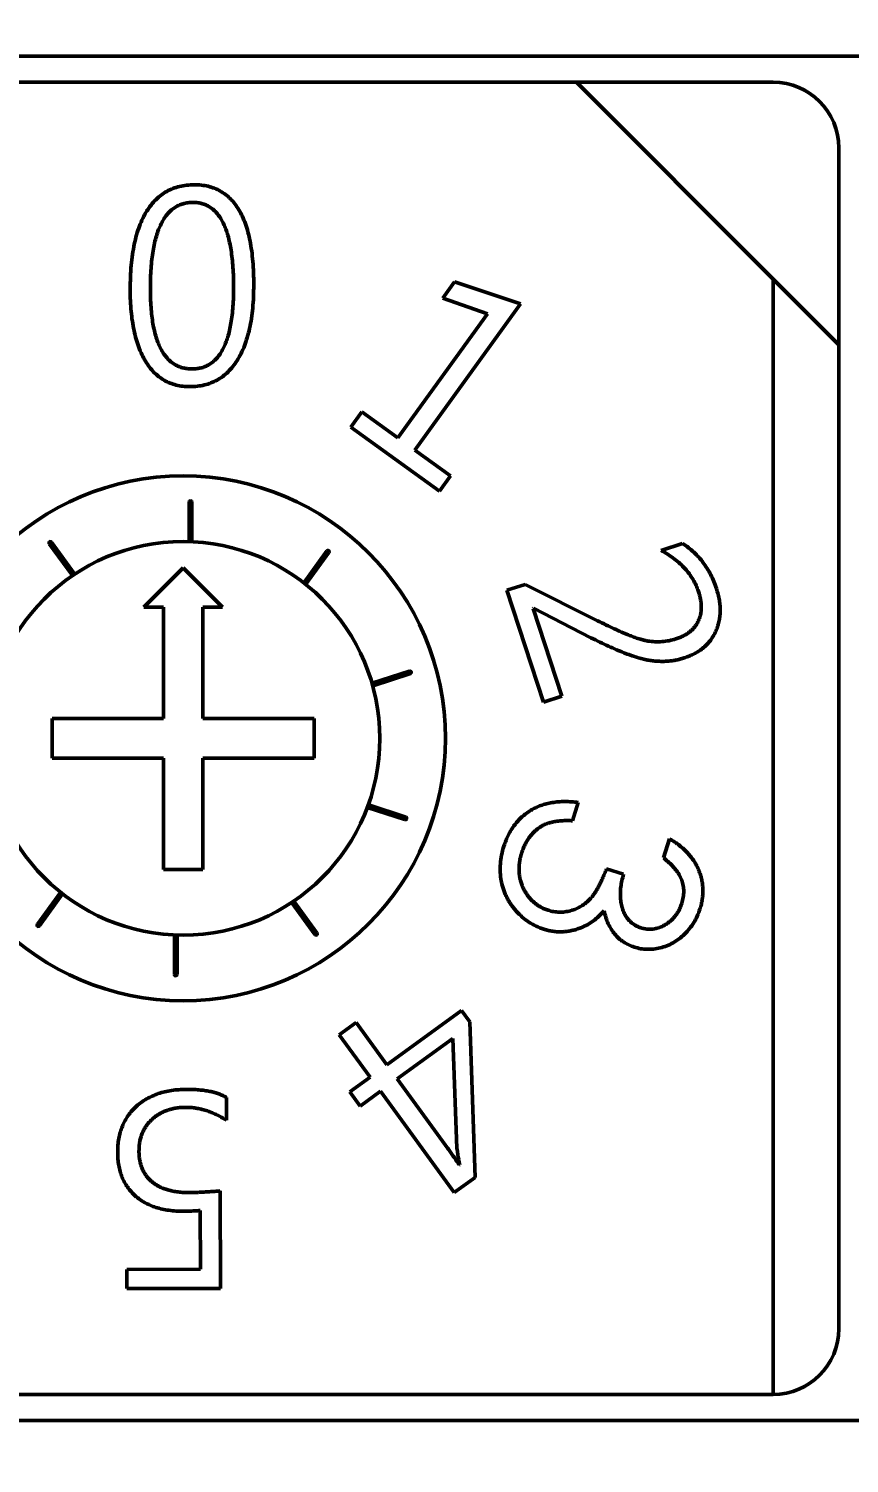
# Model space of a CAD drawing. Header units: millimetres. Extents: x -32 to 1138, y -135 to 348.
# Drawn here: x 114.12 to 120.38, y 238.49 to 249.42 of the extents above; entities that cross this region are included whole.
import ezdxf

# ---------------------------------------------------------------- set-up
doc = ezdxf.new("R2010")
doc.units = ezdxf.units.MM
doc.layers.add('외형선(ISO)', color=7, linetype='Continuous', lineweight=50)
doc.styles.get("Standard").update_dxf_attribs({"font": ''})
doc.styles.get('Standard').set_extended_font_data('Gulim')
doc.dimstyles.get("Standard").update_dxf_attribs({"dimtxt": 0.18, "dimasz": 0.18, "dimexe": 0.18, "dimexo": 0.0625, "dimgap": 0.09, "dimtad": 0, "dimtih": 1, "dimtoh": 1, "dimdec": 4, "dimzin": 0, "dimdsep": 46, "dimtxsty": 'Standard', "dimcen": 0.09, "dimadec": 0, "dimazin": 0, "dimtfac": 1, "dimtdec": 4, "dimtofl": 0, "dimtmove": 0, "dimatfit": 3, "dimfxl": 1, "dimtolj": 1, "dimtzin": 0, "dimarcsym": 0})

# ---------------------------------------------------------------- blocks, each defined once
blk = doc.blocks.new('*D13')
at = {"color": 0, "lineweight": -2}
for p, q in [((63.696, 239.626), (63.696, 290.44)), ((254.296, 239.626), (254.296, 290.44)), ((63.876, 290.26), (144.751, 290.26)), ((254.116, 290.26), (173.24, 290.26))]:
    blk.add_line(p, q, dxfattribs=at)
at = {"color": 0}
for points in [[(63.876, 290.29), (63.876, 290.23), (63.696, 290.26)], [(254.116, 290.23), (254.116, 290.29), (254.296, 290.26)]]:
    blk.add_solid(points, dxfattribs=at)
at = {"layer": 'Defpoints', "color": 0}
for p in [(254.296, 290.26), (63.696, 239.564), (254.296, 239.564)]:
    blk.add_point(p, dxfattribs=at)
at = {"color": 0, "insert": (158.996, 290.26), "char_height": 5, "attachment_point": 5}
blk.add_mtext('\\A1;190.6000', dxfattribs=at)
blk = doc.blocks.new('*D20')
at = {"color": 0, "lineweight": -2}
for p, q in [((67.633, 212.815), (67.633, 276.168)), ((250.296, 254.877), (250.296, 276.168)), ((67.813, 275.988), (153.678, 275.988)), ((250.116, 275.988), (164.251, 275.988))]:
    blk.add_line(p, q, dxfattribs=at)
at = {"color": 0}
for points in [[(67.813, 276.018), (67.813, 275.958), (67.633, 275.988)], [(250.116, 275.958), (250.116, 276.018), (250.296, 275.988)]]:
    blk.add_solid(points, dxfattribs=at)
at = {"layer": 'Defpoints', "color": 0}
for p in [(250.296, 275.988), (250.296, 254.815), (67.633, 212.752)]:
    blk.add_point(p, dxfattribs=at)
at = {"color": 0, "insert": (158.964, 275.988), "char_height": 5, "attachment_point": 5}
blk.add_mtext('\\A1;\\A1;182', dxfattribs=at)

msp = doc.modelspace()

# ---------------------------------------------------------------- linework, layer by layer
at = {"layer": '외형선(ISO)'}
for p, q in [((130.15571, 249.21458), (110.59571, 249.21458)), ((118.29571, 249.01458), (110.79571, 249.01458)), ((118.29571, 249.01458), (119.79571, 249.01458)), ((119.79571, 247.51458), (118.29571, 249.01458)), ((120.29571, 248.51458), (120.29571, 247.01458)), ((117.27517, 247.36845), (117.36561, 247.49345)), ((117.36561, 247.49345), (117.86832, 247.32518)), ((119.79571, 239.01458), (119.79571, 247.51458)), ((120.29571, 247.01458), (119.79571, 247.51458)), ((117.61682, 247.25096), (117.27517, 247.36845)), ((116.93232, 246.30565), (117.61682, 247.25096)), ((117.86832, 247.32518), (117.06213, 246.2116)), ((120.29571, 239.51458), (120.29571, 247.01458)), ((116.57565, 246.38708), (116.65949, 246.50306)), ((116.65949, 246.50306), (116.93232, 246.30565)), ((117.25053, 245.89849), (116.57565, 246.38708)), ((117.33436, 246.01448), (117.06213, 246.2116)), ((117.33436, 246.01448), (117.25053, 245.89849)), ((115.3422, 245.51458), (115.3422, 245.81458)), ((115.3622, 245.81458), (115.3622, 245.51458)), ((114.45164, 245.25543), (114.2753, 245.49814)), ((114.29148, 245.50989), (114.46782, 245.26719)), ((115.3622, 245.51458), (115.3422, 245.51458)), ((118.94131, 245.44589), (119.10477, 245.49908)), ((116.21499, 245.20078), (116.39133, 245.44349)), ((116.40751, 245.43173), (116.23118, 245.18903)), ((114.46782, 245.26719), (114.45164, 245.25543)), ((114.99571, 245.01458), (115.29571, 245.31458)), ((115.29571, 245.31458), (115.59571, 245.01458)), ((116.23118, 245.18903), (116.21499, 245.20078)), ((117.76523, 245.14301), (117.90345, 245.18808)), ((118.04377, 244.29084), (117.76523, 245.14301)), ((117.90345, 245.18808), (118.45663, 244.91074)), ((115.14571, 245.01458), (114.99571, 245.01458)), ((115.14571, 244.16458), (115.14571, 245.01458)), ((115.59571, 245.01458), (115.44571, 245.01458)), ((115.44571, 245.01458), (115.44571, 244.16458)), ((117.96835, 245.00599), (117.96475, 245.00479)), ((117.96475, 245.00479), (118.18319, 244.33652)), ((118.40495, 244.78123), (117.96835, 245.00599)), ((116.73666, 244.43389), (117.02198, 244.5266)), ((117.02816, 244.50758), (116.74284, 244.41487)), ((116.74284, 244.41487), (116.73666, 244.43389)), ((118.18319, 244.33652), (118.04377, 244.29084)), ((114.29571, 243.86458), (114.29571, 244.16458)), ((114.29571, 244.16458), (115.14571, 244.16458)), ((115.44571, 244.16458), (116.29571, 244.16458)), ((116.29571, 244.16458), (116.29571, 243.86458)), ((115.14571, 243.86458), (114.29571, 243.86458)), ((115.14571, 243.01458), (115.14571, 243.86458)), ((116.29571, 243.86458), (115.44571, 243.86458)), ((115.44571, 243.86458), (115.44571, 243.01458)), ((116.70175, 243.48782), (116.70793, 243.50684)), ((116.70793, 243.50684), (116.99324, 243.41414)), ((118.30918, 243.52565), (118.26441, 243.38653)), ((116.98706, 243.39512), (116.70175, 243.48782)), ((118.95882, 243.10348), (119.00569, 243.24861)), ((115.44571, 243.01458), (115.14571, 243.01458)), ((118.52432, 243.02054), (118.65473, 242.97848)), ((114.18391, 242.59743), (114.36024, 242.84014)), ((114.37642, 242.82838), (114.20009, 242.58568)), ((114.36024, 242.84014), (114.37642, 242.82838)), ((116.1236, 242.76198), (116.13978, 242.77373)), ((116.29993, 242.51927), (116.1236, 242.76198)), ((116.13978, 242.77373), (116.31611, 242.53103)), ((115.22922, 242.21458), (115.22922, 242.51458)), ((115.22922, 242.51458), (115.24922, 242.51458)), ((115.24922, 242.51458), (115.24922, 242.21458)), ((116.84965, 241.52581), (117.41816, 241.94048)), ((117.41816, 241.94048), (117.48066, 241.85484)), ((116.48607, 241.75508), (116.61437, 241.84853)), ((116.72134, 241.43236), (116.48607, 241.75508)), ((116.61437, 241.84853), (116.84965, 241.52581)), ((117.48066, 241.85484), (117.52212, 240.66854)), ((117.35175, 241.72804), (116.92777, 241.41884)), ((117.3833, 240.89), (117.35175, 241.72804)), ((116.56629, 241.31938), (116.72134, 241.43236)), ((116.64442, 241.21241), (116.56629, 241.31938)), ((116.79947, 241.32539), (116.64442, 241.21241)), ((117.36287, 240.55256), (116.79947, 241.32539)), ((116.92777, 241.41884), (117.31389, 240.8894)), ((115.62534, 241.27762), (115.62564, 241.10334)), ((117.52212, 240.66854), (117.36287, 240.55256)), ((117.40163, 240.76199), (117.40494, 240.7644)), ((115.57876, 240.56488), (115.58026, 239.82149)), ((115.42702, 239.96813), (115.42612, 240.41554)), ((114.86512, 239.96723), (115.42702, 239.96813)), ((114.86542, 239.82029), (114.86512, 239.96723)), ((115.58026, 239.82149), (114.86542, 239.82029)), ((110.79571, 239.01458), (119.79571, 239.01458)), ((110.59571, 238.81458), (130.15571, 238.81458))]:
    msp.add_line(p, q, dxfattribs=at)
for radius in [2, 1.5]:
    msp.add_circle((115.29571, 244.01458), radius, dxfattribs=at)
for centre, radius, start, end in [((119.79571, 248.51458), 0.5, 0, 90), ((115.3522, 245.81458), 0.01, 0, 180), ((114.28339, 245.50401), 0.01, 36, 216), ((116.39942, 245.43761), 0.01, 324, 144), ((117.02507, 244.51709), 0.01, 288, 108), ((116.99015, 243.40463), 0.01, 252, 72), ((114.192, 242.59155), 0.01, 144, 324), ((116.30802, 242.52515), 0.01, 216, 36), ((115.23922, 242.21458), 0.01, 180, 0), ((119.79571, 239.51458), 0.5, 270, 0)]:
    msp.add_arc(centre, radius, start, end, dxfattribs=at)
for points, knots in [([(114.89186, 247.43483), (114.8923, 247.46669), (114.89315, 247.52856), (114.8987, 247.61834), (114.90854, 247.70211), (114.92233, 247.77976), (114.93951, 247.85167), (114.96103, 247.91754), (114.98655, 247.97744), (115.01601, 248.03129), (115.04927, 248.07896), (115.08627, 248.12025), (115.12644, 248.15556), (115.17035, 248.18448), (115.21808, 248.20638), (115.2689, 248.22252), (115.32331, 248.23188), (115.36068, 248.23316), (115.37984, 248.23381)], [0, 0, 0, 0, 0.00009556124, 0.00018557227, 0.00026967937, 0.00034841379, 0.00042200976, 0.00049126947, 0.00055600521, 0.0006170518, 0.00067506362, 0.00072995355, 0.00078297402, 0.00083505411, 0.00088707177, 0.00093999682, 0.00099457507, 0.0010520531, 0.0010520531, 0.0010520531, 0.0010520531]), ([(115.37984, 248.23381), (115.39822, 248.23328), (115.43399, 248.23225), (115.48582, 248.22285), (115.5344, 248.20841), (115.57915, 248.18712), (115.6203, 248.16001), (115.65781, 248.12685), (115.69188, 248.0879), (115.72207, 248.04274), (115.74876, 247.99188), (115.77152, 247.93479), (115.79082, 247.87194), (115.80709, 247.80332), (115.81923, 247.72869), (115.82768, 247.64813), (115.83324, 247.56161), (115.83385, 247.50195), (115.83417, 247.47119)], [0, 0, 0, 0, 0.000054937043, 0.000106978035, 0.000157137571, 0.000206213276, 0.000254682868, 0.000304171536, 0.000355577588, 0.000409118937, 0.000466372967, 0.000527157529, 0.000592766269, 0.00066300116, 0.000738053782, 0.000818857135, 0.000905355083, 0.000997397506, 0.000997397506, 0.000997397506, 0.000997397506]), ([(115.04571, 247.44325), (115.04589, 247.4697), (115.04625, 247.52102), (115.0503, 247.59538), (115.05635, 247.66469), (115.06541, 247.72876), (115.07658, 247.78782), (115.09072, 247.84171), (115.10704, 247.89066), (115.12627, 247.93441), (115.14787, 247.97316), (115.17193, 248.00696), (115.19887, 248.03554), (115.22846, 248.05901), (115.26085, 248.07685), (115.29546, 248.09008), (115.33295, 248.09758), (115.35878, 248.09865), (115.37203, 248.0992)], [0, 0, 0, 0, 0.000079376387, 0.00015403589, 0.000223469242, 0.000288136227, 0.000348157639, 0.000403795169, 0.000455228127, 0.000502877371, 0.00054702857, 0.000588162677, 0.000627079349, 0.000664547756, 0.000701018716, 0.000737647935, 0.000775381947, 0.000815157718, 0.000815157718, 0.000815157718, 0.000815157718]), ([(115.37203, 248.0992), (115.3845, 248.09882), (115.4089, 248.09809), (115.44418, 248.08975), (115.47729, 248.07735), (115.50764, 248.05916), (115.53576, 248.03636), (115.56093, 248.00803), (115.58385, 247.97486), (115.60464, 247.93686), (115.62249, 247.89355), (115.63805, 247.8453), (115.65111, 247.79205), (115.66186, 247.73386), (115.67017, 247.67067), (115.67606, 247.60239), (115.67969, 247.52902), (115.68011, 247.47841), (115.68032, 247.45226)], [0, 0, 0, 0, 0.000037165905, 0.000072722723, 0.000107661511, 0.000142389699, 0.000177892381, 0.000215375872, 0.0002551206, 0.000298088522, 0.00034447267, 0.000394793173, 0.000449345695, 0.00050806827, 0.00057143581, 0.000639595256, 0.000712664645, 0.000790739749, 0.000790739749, 0.000790739749, 0.000790739749]), ([(115.36392, 246.82997), (115.35106, 246.8304), (115.32593, 246.83125), (115.28951, 246.83869), (115.2555, 246.85064), (115.22424, 246.86782), (115.19522, 246.88937), (115.16905, 246.91621), (115.14529, 246.94763), (115.12413, 246.98388), (115.10572, 247.02486), (115.08945, 247.07058), (115.07576, 247.12101), (115.06482, 247.17626), (115.05602, 247.23622), (115.05042, 247.30104), (115.04622, 247.37058), (115.04588, 247.4185), (115.04571, 247.44325)], [0, 0, 0, 0, 0.000038372199, 0.000074987117, 0.000110570421, 0.000145648234, 0.000181133287, 0.000218157879, 0.000257234002, 0.00029854189, 0.000343261883, 0.000391242993, 0.000443358616, 0.00049921996, 0.000559389467, 0.000624292897, 0.000693517228, 0.000767429072, 0.000767429072, 0.000767429072, 0.000767429072]), ([(115.83417, 247.47119), (115.83373, 247.44074), (115.83289, 247.38167), (115.82731, 247.29579), (115.81744, 247.21543), (115.80375, 247.14043), (115.78614, 247.0709), (115.76464, 247.00677), (115.73876, 246.94839), (115.70938, 246.89536), (115.67605, 246.84838), (115.63927, 246.80736), (115.5989, 246.77281), (115.55539, 246.74406), (115.50794, 246.72243), (115.45735, 246.70684), (115.40338, 246.69679), (115.36617, 246.69584), (115.34709, 246.69535)], [0, 0, 0, 0, 0.00009136607, 0.00017718915, 0.00025802417, 0.00033410634, 0.00040574227, 0.0004730146, 0.00053677586, 0.00059704096, 0.00065456836, 0.0007092409, 0.00076187405, 0.00081354383, 0.00086516816, 0.00091772234, 0.0009720628, 0.00102923047, 0.00102923047, 0.00102923047, 0.00102923047]), ([(115.68032, 247.45226), (115.6801, 247.42712), (115.67967, 247.3785), (115.67613, 247.30792), (115.66987, 247.24225), (115.66126, 247.18136), (115.65021, 247.12537), (115.63691, 247.07406), (115.62066, 247.0278), (115.6024, 246.98611), (115.58146, 246.94936), (115.55793, 246.91729), (115.53161, 246.89047), (115.50317, 246.86793), (115.4717, 246.85114), (115.43812, 246.83858), (115.40179, 246.83126), (115.37677, 246.83041), (115.36392, 246.82997)], [0, 0, 0, 0, 0.000075394748, 0.000145766507, 0.000211842529, 0.0002731331, 0.000330090777, 0.000382906969, 0.000431920289, 0.000476961179, 0.000519205593, 0.000558490393, 0.000595870276, 0.000631615706, 0.000666827212, 0.000702366381, 0.000738826391, 0.000777344839, 0.000777344839, 0.000777344839, 0.000777344839]), ([(115.34709, 246.69535), (115.32913, 246.69591), (115.29406, 246.69699), (115.24306, 246.70609), (115.19551, 246.72169), (115.15081, 246.74256), (115.11004, 246.77055), (115.07198, 246.80368), (115.03805, 246.84371), (115.0071, 246.88912), (114.97988, 246.94019), (114.95605, 246.99626), (114.93656, 247.05754), (114.91986, 247.12341), (114.90758, 247.19437), (114.89819, 247.27006), (114.89285, 247.35082), (114.8922, 247.40628), (114.89186, 247.43483)], [0, 0, 0, 0, 0.000053479974, 0.000104388088, 0.000153631116, 0.000202200006, 0.000250766146, 0.000300436503, 0.000352044244, 0.000406569754, 0.000463827348, 0.000524109454, 0.000587785661, 0.000655143317, 0.000726355946, 0.00080209563, 0.000882221664, 0.000967257616, 0.000967257616, 0.000967257616, 0.000967257616]), ([(119.10477, 245.49908), (119.11979, 245.48873), (119.14957, 245.46821), (119.19045, 245.43293), (119.22841, 245.39507), (119.26229, 245.35343), (119.29272, 245.30873), (119.31989, 245.26107), (119.34354, 245.21014), (119.35597, 245.17438), (119.36228, 245.15623)], [0, 0, 0, 0, 0.000054385412, 0.000107787125, 0.000160810618, 0.000214096049, 0.000267625465, 0.00032194848, 0.000377555094, 0.000434830778, 0.000434830778, 0.000434830778, 0.000434830778]), ([(119.22526, 245.13369), (119.21962, 245.14947), (119.20835, 245.18101), (119.18469, 245.22572), (119.1563, 245.26822), (119.12312, 245.30862), (119.08492, 245.34669), (119.04181, 245.38238), (118.99379, 245.416), (118.95911, 245.43575), (118.94131, 245.44589)], [0, 0, 0, 0, 0.000049840989, 0.000099590012, 0.000150122895, 0.000201820465, 0.000254956615, 0.000310432641, 0.000368256892, 0.000429217757, 0.000429217757, 0.000429217757, 0.000429217757]), ([(119.36228, 245.15623), (119.36679, 245.14106), (119.37559, 245.11147), (119.38509, 245.06711), (119.3902, 245.02396), (119.39151, 244.98211), (119.38879, 244.94156), (119.3823, 244.90223), (119.37124, 244.86427), (119.35697, 244.82765), (119.33899, 244.79299), (119.31719, 244.76101), (119.29212, 244.73167), (119.26365, 244.70513), (119.23196, 244.68113), (119.19643, 244.66061), (119.15795, 244.642), (119.13052, 244.63233), (119.11649, 244.62738)], [0, 0, 0, 0, 0.000046905982, 0.000091516023, 0.000134277262, 0.000175568832, 0.000215448267, 0.000254599163, 0.000293510602, 0.000332440164, 0.000370956448, 0.00040900634, 0.000446914613, 0.000485149438, 0.000524167232, 0.000564500651, 0.000606604217, 0.000650672366, 0.000650672366, 0.000650672366, 0.000650672366]), ([(119.05399, 244.77282), (119.06406, 244.77637), (119.08369, 244.7833), (119.11148, 244.79598), (119.13685, 244.81029), (119.15934, 244.82661), (119.17955, 244.84415), (119.19708, 244.86353), (119.21215, 244.88457), (119.22459, 244.90726), (119.23408, 244.93146), (119.24151, 244.95675), (119.24556, 244.98341), (119.24707, 245.01119), (119.24574, 245.04025), (119.24191, 245.07054), (119.23479, 245.10191), (119.22849, 245.12291), (119.22526, 245.13369)], [0, 0, 0, 0, 0.000031685137, 0.000061738275, 0.000090487913, 0.000117950966, 0.00014406074, 0.000169727076, 0.000195289988, 0.000220690022, 0.000246294353, 0.000272254888, 0.000298734079, 0.000326113404, 0.000354665786, 0.000384926826, 0.000416578501, 0.00044996802, 0.00044996802, 0.00044996802, 0.00044996802]), ([(118.45663, 244.91074), (118.47841, 244.89981), (118.52018, 244.87886), (118.58086, 244.85057), (118.63616, 244.82527), (118.68657, 244.8044), (118.73178, 244.78674), (118.7719, 244.77277), (118.80712, 244.7627), (118.84698, 244.75416), (118.89353, 244.74992), (118.94792, 244.75078), (119.00185, 244.75764), (119.03656, 244.76774), (119.05399, 244.77282)], [0, 0, 0, 0, 0.00007332352, 0.000140600666, 0.000201437084, 0.000256289766, 0.000304759911, 0.000347459313, 0.000384097528, 0.000414893756, 0.000470014053, 0.000524271492, 0.000578404063, 0.000632938702, 0.000632938702, 0.000632938702, 0.000632938702]), ([(119.11649, 244.62738), (119.10551, 244.62404), (119.08362, 244.61738), (119.05011, 244.60982), (119.01605, 244.60479), (118.98143, 244.60177), (118.94621, 244.60089), (118.9105, 244.60212), (118.87425, 244.60537), (118.83695, 244.6113), (118.79703, 244.61979), (118.75373, 244.63241), (118.70594, 244.64801), (118.65412, 244.66788), (118.59762, 244.69044), (118.5372, 244.71756), (118.47232, 244.74777), (118.42794, 244.76981), (118.40495, 244.78123)], [0, 0, 0, 0, 0.000034246006, 0.000068258981, 0.000102418768, 0.000136926024, 0.000171912919, 0.000207506279, 0.000243528881, 0.000280438583, 0.000320191323, 0.00036523638, 0.000414960339, 0.000470205928, 0.000530824175, 0.000596536868, 0.000667817049, 0.000744422032, 0.000744422032, 0.000744422032, 0.000744422032]), ([(117.74157, 243.19332), (117.74673, 243.20824), (117.75685, 243.23753), (117.77604, 243.27901), (117.79725, 243.31783), (117.82173, 243.35337), (117.84895, 243.386), (117.87861, 243.4158), (117.91117, 243.4425), (117.94624, 243.4662), (117.98386, 243.48664), (118.02374, 243.50367), (118.066, 243.51645), (118.11044, 243.52582), (118.15709, 243.53142), (118.2059, 243.53353), (118.25693, 243.53167), (118.29147, 243.52769), (118.30918, 243.52565)], [0, 0, 0, 0, 0.000046895458, 0.000092051567, 0.000135621843, 0.000178225598, 0.000220072886, 0.000261748316, 0.00030298667, 0.000345009331, 0.000387366964, 0.000430048638, 0.000473643311, 0.00051836268, 0.000564846326, 0.000613113288, 0.000663450613, 0.000716409315, 0.000716409315, 0.000716409315, 0.000716409315]), ([(118.03003, 243.34596), (118.02139, 243.34053), (118.00412, 243.32968), (117.98048, 243.31018), (117.95833, 243.28888), (117.93842, 243.26498), (117.92075, 243.23867), (117.90476, 243.21025), (117.89047, 243.17958), (117.883, 243.15784), (117.87919, 243.14675)], [0, 0, 0, 0, 0.000030468786, 0.000060902262, 0.000091384278, 0.000122198115, 0.000153663673, 0.000185965275, 0.000219582627, 0.000254618633, 0.000254618633, 0.000254618633, 0.000254618633]), ([(118.26441, 243.38653), (118.25219, 243.3871), (118.22856, 243.3882), (118.19406, 243.38705), (118.16164, 243.38485), (118.1312, 243.38069), (118.10292, 243.37462), (118.0765, 243.36723), (118.05223, 243.35774), (118.03728, 243.34981), (118.03003, 243.34596)], [0, 0, 0, 0, 0.000036679135, 0.000070946533, 0.00010348806, 0.000134127439, 0.000163005493, 0.000190205807, 0.000216375808, 0.000240968073, 0.000240968073, 0.000240968073, 0.000240968073]), ([(118.04536, 242.56021), (118.02568, 242.56736), (117.98628, 242.58168), (117.93153, 242.61333), (117.88036, 242.65178), (117.84211, 242.69002), (117.81371, 242.7233), (117.79462, 242.74974), (117.77729, 242.777), (117.76198, 242.80519), (117.74873, 242.83441), (117.73756, 242.86453), (117.72863, 242.89561), (117.71888, 242.93805), (117.71256, 242.99269), (117.71313, 243.05921), (117.72244, 243.1267), (117.73511, 243.17081), (117.74157, 243.19332)], [0, 0, 0, 0, 0.000062156073, 0.000124431878, 0.000187147569, 0.000252004976, 0.000284758162, 0.000317161561, 0.000348885967, 0.000380733132, 0.000412451947, 0.000444204295, 0.000476151547, 0.000508516608, 0.000573599914, 0.000639117115, 0.000705868631, 0.000775425488, 0.000775425488, 0.000775425488, 0.000775425488]), ([(119.00569, 243.24861), (119.01893, 243.24047), (119.04475, 243.22461), (119.08084, 243.19821), (119.11348, 243.1703), (119.1432, 243.14122), (119.16913, 243.11027), (119.19202, 243.07816), (119.21183, 243.04457), (119.22783, 243.00953), (119.24089, 242.97367), (119.25041, 242.93735), (119.25696, 242.90078), (119.25943, 242.86384), (119.25933, 242.82654), (119.25536, 242.7889), (119.2477, 242.75106), (119.24045, 242.72613), (119.23676, 242.71345)], [0, 0, 0, 0, 0.000046214538, 0.000090143499, 0.000132842288, 0.000173933258, 0.000213691857, 0.000252803017, 0.000291135556, 0.000329536377, 0.000367242922, 0.000404540985, 0.000441138411, 0.000477593606, 0.000514547217, 0.000551998538, 0.000589986654, 0.000629243995, 0.000629243995, 0.000629243995, 0.000629243995]), ([(117.87919, 243.14675), (117.87535, 243.13408), (117.86785, 243.10931), (117.8607, 243.07187), (117.85696, 243.03546), (117.857, 242.99993), (117.8603, 242.96542), (117.86671, 242.93176), (117.8776, 242.89937), (117.89127, 242.86809), (117.90766, 242.8385), (117.92637, 242.8114), (117.94683, 242.78679), (117.96957, 242.76512), (117.99402, 242.74581), (118.02019, 242.72875), (118.04875, 242.71488), (118.06882, 242.70775), (118.07901, 242.70414)], [0, 0, 0, 0, 0.000039177099, 0.000076661747, 0.000112749226, 0.000147473385, 0.00018175975, 0.000215344001, 0.00024875602, 0.000282778039, 0.000316389818, 0.000348825331, 0.000380213347, 0.000411069277, 0.000441707485, 0.000472414614, 0.00050347398, 0.000535500933, 0.000535500933, 0.000535500933, 0.000535500933]), ([(119.09854, 242.75822), (119.10276, 242.77324), (119.11102, 242.80261), (119.11446, 242.8477), (119.11067, 242.89162), (119.10084, 242.92707), (119.08949, 242.95499), (119.07783, 242.97591), (119.06424, 242.9972), (119.04808, 243.01842), (119.02906, 243.03947), (119.00829, 243.06123), (118.98431, 243.08236), (118.96747, 243.09631), (118.95882, 243.10348)], [0, 0, 0, 0, 0.000046446511, 0.000090807312, 0.000134002946, 0.00017734195, 0.000199978412, 0.000223773995, 0.000248635343, 0.000275284866, 0.000303221228, 0.000333221915, 0.000364954673, 0.000398463181, 0.000398463181, 0.000398463181, 0.000398463181]), ([(118.07901, 242.70414), (118.09284, 242.70028), (118.12046, 242.69258), (118.1635, 242.68913), (118.20702, 242.691), (118.25033, 242.70001), (118.29245, 242.71416), (118.33208, 242.7341), (118.36795, 242.76015), (118.39572, 242.78574), (118.41617, 242.81001), (118.43202, 242.8311), (118.44699, 242.85565), (118.46289, 242.8827), (118.47823, 242.91304), (118.49401, 242.94609), (118.50918, 242.98233), (118.51916, 243.00751), (118.52432, 243.02054)], [0, 0, 0, 0, 0.000042940695, 0.000085730138, 0.000128692846, 0.000173066028, 0.000217761715, 0.000261511576, 0.000305395018, 0.000350191326, 0.000374244504, 0.000400411687, 0.000429134769, 0.00046032569, 0.00049441474, 0.000530925884, 0.000570052577, 0.000612067953, 0.000612067953, 0.000612067953, 0.000612067953]), ([(118.65473, 242.97848), (118.65001, 242.96243), (118.64073, 242.93086), (118.63238, 242.88292), (118.6289, 242.83579), (118.6308, 242.79017), (118.63678, 242.74729), (118.64734, 242.70844), (118.66153, 242.67397), (118.68047, 242.64455), (118.70261, 242.61951), (118.72788, 242.59909), (118.75539, 242.58199), (118.77557, 242.5745), (118.78574, 242.57072)], [0, 0, 0, 0, 0.000049645963, 0.000097668559, 0.000144186272, 0.000189731396, 0.000233017548, 0.000272489092, 0.000309007902, 0.000343251065, 0.000375907167, 0.000407823355, 0.000439451321, 0.000471599529, 0.000471599529, 0.000471599529, 0.000471599529]), ([(118.78574, 242.57072), (118.79341, 242.56844), (118.80856, 242.56392), (118.83189, 242.56038), (118.85517, 242.55951), (118.87842, 242.56104), (118.90164, 242.56486), (118.92476, 242.57168), (118.94778, 242.58099), (118.97061, 242.59274), (118.99257, 242.60656), (119.01285, 242.62275), (119.03166, 242.64055), (119.04868, 242.66028), (119.06399, 242.68201), (119.07728, 242.70564), (119.08928, 242.73107), (119.09541, 242.74904), (119.09854, 242.75822)], [0, 0, 0, 0, 0.000023765643, 0.000046970638, 0.000069916266, 0.000092892787, 0.000116145496, 0.000139705047, 0.000164421688, 0.000189857876, 0.000215961559, 0.00024139949, 0.000266884432, 0.000292851891, 0.000318709855, 0.000345782304, 0.000373359338, 0.000402183032, 0.000402183032, 0.000402183032, 0.000402183032]), ([(118.50509, 242.69993), (118.49242, 242.68575), (118.46751, 242.65786), (118.42448, 242.62269), (118.37861, 242.59278), (118.34537, 242.57829), (118.32871, 242.57102)], [0, 0, 0, 0, 0.000056851853, 0.000111794185, 0.00016586463, 0.00022019389, 0.00022019389, 0.00022019389, 0.00022019389]), ([(118.73706, 242.42319), (118.72227, 242.4286), (118.69321, 242.43922), (118.65324, 242.46176), (118.61756, 242.48921), (118.58596, 242.52154), (118.55934, 242.55935), (118.53618, 242.60143), (118.5178, 242.64876), (118.50942, 242.68249), (118.50509, 242.69993)], [0, 0, 0, 0, 0.000046898958, 0.000092075019, 0.000136141592, 0.0001806869, 0.00022625287, 0.000273546377, 0.000323551125, 0.000377069145, 0.000377069145, 0.000377069145, 0.000377069145]), ([(119.23676, 242.71345), (119.23028, 242.69545), (119.21741, 242.65972), (119.1907, 242.60955), (119.15783, 242.56353), (119.12003, 242.52185), (119.07815, 242.48531), (119.03271, 242.45578), (118.98478, 242.43242), (118.93447, 242.41681), (118.88366, 242.40772), (118.83345, 242.40556), (118.78425, 242.41001), (118.75279, 242.4188), (118.73706, 242.42319)], [0, 0, 0, 0, 0.000056713863, 0.00011252972, 0.000167923386, 0.000224077384, 0.000279049628, 0.000332278814, 0.000384364955, 0.000436698738, 0.000487982324, 0.000537044258, 0.000585405026, 0.000633752105, 0.000633752105, 0.000633752105, 0.000633752105]), ([(118.32871, 242.57102), (118.31685, 242.56673), (118.2935, 242.55826), (118.25771, 242.54899), (118.22207, 242.54242), (118.18643, 242.54005), (118.15093, 242.53967), (118.11556, 242.54357), (118.08015, 242.55004), (118.05702, 242.5568), (118.04536, 242.56021)], [0, 0, 0, 0, 0.000037919829, 0.000074676468, 0.000111082013, 0.000146735576, 0.000181984611, 0.000217718275, 0.000253585044, 0.0002901287, 0.0002901287, 0.0002901287, 0.0002901287]), ([(114.79661, 240.85935), (114.79697, 240.8774), (114.79766, 240.91263), (114.80446, 240.96405), (114.81539, 241.01252), (114.83114, 241.05807), (114.85147, 241.10058), (114.87567, 241.14064), (114.90531, 241.17715), (114.93883, 241.21072), (114.97616, 241.24075), (115.01664, 241.26701), (115.06001, 241.28931), (115.10645, 241.30743), (115.15578, 241.32142), (115.20792, 241.33166), (115.26301, 241.33771), (115.3007, 241.33851), (115.32005, 241.33892)], [0, 0, 0, 0, 0.00005342939, 0.000104272841, 0.000153271177, 0.000200359616, 0.000246662423, 0.000292598026, 0.00033859583, 0.000385575784, 0.000432824623, 0.000480211974, 0.000528232802, 0.000576978221, 0.000627579718, 0.000679874095, 0.000734181303, 0.000791463852, 0.000791463852, 0.000791463852, 0.000791463852]), ([(115.32005, 241.33892), (115.33668, 241.33875), (115.36876, 241.33843), (115.4153, 241.33581), (115.45851, 241.33096), (115.49851, 241.3246), (115.53504, 241.31582), (115.56834, 241.30535), (115.59847, 241.29303), (115.61662, 241.28262), (115.62534, 241.27762)], [0, 0, 0, 0, 0.000049933855, 0.000096329499, 0.000139905062, 0.000180449325, 0.000217871552, 0.000252589153, 0.000285209877, 0.000315357697, 0.000315357697, 0.000315357697, 0.000315357697]), ([(115.31524, 241.2022), (115.30241, 241.2019), (115.27728, 241.2013), (115.24056, 241.19712), (115.20565, 241.18988), (115.17258, 241.17964), (115.14118, 241.16669), (115.11151, 241.15103), (115.08371, 241.13229), (115.05809, 241.11068), (115.03458, 241.08717), (115.01435, 241.06137), (114.99702, 241.03382), (114.98292, 241.00438), (114.97203, 240.97302), (114.96425, 240.94), (114.95968, 240.90505), (114.95915, 240.8812), (114.95887, 240.86897)], [0, 0, 0, 0, 0.000037988747, 0.00007440662, 0.000109245901, 0.000143390354, 0.000176764988, 0.000209665878, 0.000242566769, 0.000275829218, 0.000308752822, 0.000340849976, 0.000372694045, 0.000404926547, 0.000437284319, 0.000470804886, 0.000505198281, 0.000541409085, 0.000541409085, 0.000541409085, 0.000541409085]), ([(115.62564, 241.10334), (115.61292, 241.11123), (115.58782, 241.12679), (115.54897, 241.14678), (115.51024, 241.1641), (115.47131, 241.17791), (115.43247, 241.18879), (115.39353, 241.19673), (115.35441, 241.2013), (115.32827, 241.2019), (115.31524, 241.2022)], [0, 0, 0, 0, 0.000044934305, 0.000088661215, 0.000131085687, 0.000172284123, 0.00021257196, 0.000252157391, 0.00029152276, 0.000330657584, 0.000330657584, 0.000330657584, 0.000330657584]), ([(117.31389, 240.8894), (117.32073, 240.8799), (117.33484, 240.8603), (117.3562, 240.82949), (117.37869, 240.79658), (117.39385, 240.77373), (117.40163, 240.76199)], [0, 0, 0, 0, 0.0000351042, 0.000072446635, 0.000112450485, 0.000154702259, 0.000154702259, 0.000154702259, 0.000154702259]), ([(117.40494, 240.7644), (117.4035, 240.7711), (117.40009, 240.78706), (117.39515, 240.81473), (117.38945, 240.84991), (117.38548, 240.87577), (117.3833, 240.89)], [0, 0, 0, 0, 0.000020563634, 0.000048966701, 0.00008428111, 0.00012745131, 0.00012745131, 0.00012745131, 0.00012745131]), ([(115.29931, 240.41013), (115.28007, 240.41047), (115.26083, 240.4108), (115.24162, 240.41194), (115.22343, 240.41301), (115.20528, 240.4148), (115.18723, 240.41735), (115.17009, 240.41977), (115.15305, 240.42287), (115.13615, 240.42666), (115.11996, 240.43029), (115.1039, 240.43455), (115.08808, 240.43958), (115.073, 240.44437), (115.05814, 240.44986), (115.0436, 240.45611), (115.02944, 240.46219), (115.01558, 240.46899), (115.00214, 240.47654), (114.9891, 240.48386), (114.97645, 240.49189), (114.96428, 240.50058), (114.95215, 240.50923), (114.94048, 240.51855), (114.92942, 240.52852), (114.91853, 240.53835), (114.90822, 240.54881), (114.89847, 240.55977), (114.88885, 240.57059), (114.87977, 240.5819), (114.87143, 240.59373), (114.86308, 240.60557), (114.85547, 240.61793), (114.84859, 240.63069), (114.84161, 240.64363), (114.8354, 240.65699), (114.82996, 240.67065), (114.82438, 240.6847), (114.81962, 240.69907), (114.81554, 240.71362), (114.81132, 240.72867), (114.80781, 240.74391), (114.80502, 240.75929), (114.80211, 240.7754), (114.79998, 240.79166), (114.79871, 240.80797), (114.79738, 240.82506), (114.797, 240.84221), (114.79661, 240.85935)], [0, 0, 0, 0, 0.000057491095, 0.000057491095, 0.000057491095, 0.000111929195, 0.000111929195, 0.000111929195, 0.000163646939, 0.000163646939, 0.000163646939, 0.000213231978, 0.000213231978, 0.000213231978, 0.000260486114, 0.000260486114, 0.000260486114, 0.000306529598, 0.000306529598, 0.000306529598, 0.000351198574, 0.000351198574, 0.000351198574, 0.000395695771, 0.000395695771, 0.000395695771, 0.000439503204, 0.000439503204, 0.000439503204, 0.000482738478, 0.000482738478, 0.000482738478, 0.000526011028, 0.000526011028, 0.000526011028, 0.000569928736, 0.000569928736, 0.000569928736, 0.000615073431, 0.000615073431, 0.000615073431, 0.000661755439, 0.000661755439, 0.000661755439, 0.000710645547, 0.000710645547, 0.000710645547, 0.000761866432, 0.000761866432, 0.000761866432, 0.000761866432]), ([(114.95887, 240.86897), (114.95911, 240.85673), (114.95959, 240.83286), (114.96459, 240.79815), (114.9723, 240.76551), (114.98317, 240.73497), (114.997, 240.70642), (115.01431, 240.68019), (115.03458, 240.65589), (115.05813, 240.63394), (115.0846, 240.61449), (115.11374, 240.5974), (115.14573, 240.58352), (115.18023, 240.57161), (115.21758, 240.56271), (115.25759, 240.5566), (115.30023, 240.5525), (115.32955, 240.55214), (115.34469, 240.55196)], [0, 0, 0, 0, 0.000036352127, 0.000070919519, 0.000103991724, 0.000135914293, 0.000167071052, 0.000198036621, 0.000229103638, 0.000260909376, 0.000293480632, 0.000326568913, 0.00036109012, 0.000396961163, 0.000434943301, 0.000475030385, 0.000517186711, 0.000562157949, 0.000562157949, 0.000562157949, 0.000562157949]), ([(115.34469, 240.55196), (115.3502, 240.55205), (115.36242, 240.55226), (115.38256, 240.55279), (115.40628, 240.55423), (115.43374, 240.55521), (115.46479, 240.55706), (115.49952, 240.55968), (115.53791, 240.56183), (115.56474, 240.56384), (115.57876, 240.56488)], [0, 0, 0, 0, 0.00001652787, 0.00003666746, 0.000060433975, 0.00008780197, 0.000119101464, 0.000153737531, 0.000192271077, 0.000234442236, 0.000234442236, 0.000234442236, 0.000234442236]), ([(115.42612, 240.41554), (115.413, 240.41467), (115.39988, 240.4138), (115.38675, 240.41314), (115.37534, 240.41256), (115.36392, 240.41215), (115.3525, 240.41164), (115.34278, 240.4112), (115.33307, 240.41069), (115.32335, 240.41043), (115.31534, 240.41022), (115.30733, 240.41018), (115.29931, 240.41013)], [0, 0, 0, 0, 0.000039435925, 0.000039435925, 0.000039435925, 0.000073723328, 0.000073723328, 0.000073723328, 0.000102894448, 0.000102894448, 0.000102894448, 0.000126934551, 0.000126934551, 0.000126934551, 0.000126934551])]:
    msp.add_open_spline(points, degree=3, knots=knots, dxfattribs=at)

# ---------------------------------------------------------------- dimensions: what is measured, and where the dimension line sits
dim = msp.add_linear_dim(base=(254.29571, 290.25956), p1=(63.69571, 239.56371), p2=(254.29571, 239.56371), dimstyle='Standard', override={"dimtxt": 5})
dim.commit()
dim.dimension.update_dxf_attribs({"geometry": '*D13', "text_midpoint": (158.99571, 290.25956)})
dim = msp.add_linear_dim(base=(250.29571, 275.98775), p1=(67.63321, 212.75208), p2=(250.29571, 254.81458), text='\\A1;182', dimstyle='Standard', override={"dimtxt": 5, "dimtxsty": 'Standard'})
dim.commit()
dim.dimension.update_dxf_attribs({"geometry": '*D20', "text_midpoint": (158.96446, 275.98775)})

doc.saveas('drawing.dxf')
